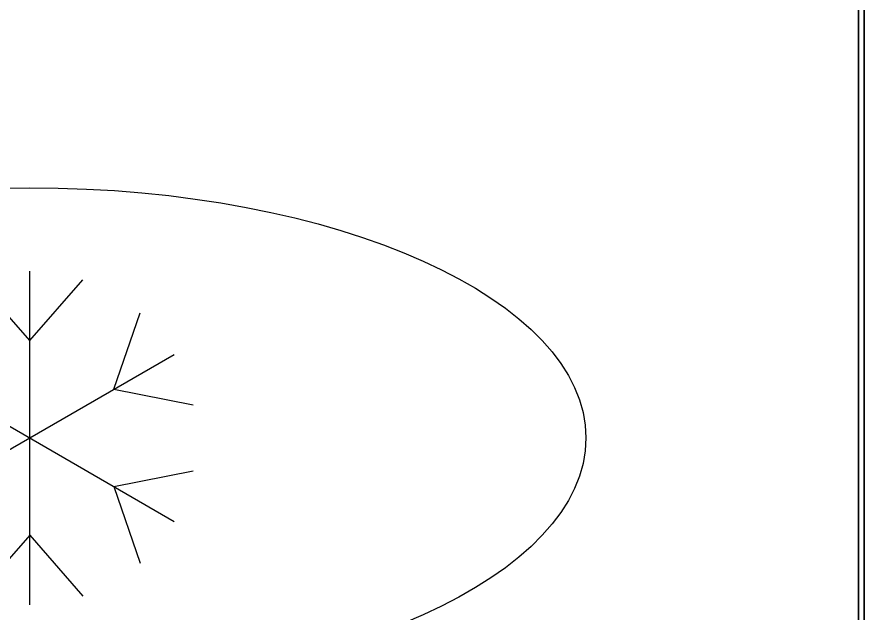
# Model space of a CAD drawing. Header units: millimetres. Extents: x -14 to 1208, y -1098 to 1.
# Drawn here: x 902.4 to 1207, y -563 to -348.5 of the extents above; entities that cross this region are included whole.
import ezdxf

# ---------------------------------------------------------------- set-up
doc = ezdxf.new("R2010")
doc.units = ezdxf.units.MM
doc.linetypes.add('NASCOSTA', pattern=[9.525, 6.35, -3.175])
for name, color, linetype in [('IQ_200_2D', 1, 'Continuous'), ('IQ_200_3D', 1, 'Continuous'), ('IQ_204_2D', 7, 'Continuous')]:
    doc.layers.add(name, color=color, linetype=linetype)

# ---------------------------------------------------------------- blocks, each defined once
blk = doc.blocks.new('ice_ref')
at = {"layer": 'IQ_204_2D'}
for p, q in [((0, -60), (0, 60)), ((0, 35), (-19.12, 56.87)), ((0, 35), (19.12, 56.87)), ((30.31, 17.5), (39.7, 44.99)), ((-51.96, -30), (51.96, 30)), ((-51.96, 30), (51.96, -30)), ((30.31, 17.5), (58.81, 11.88)), ((30.31, -17.5), (58.81, -11.88)), ((30.31, -17.5), (39.7, -44.99)), ((0, -35), (-19.12, -56.87)), ((0, -35), (19.12, -56.87))]:
    blk.add_line(p, q, dxfattribs=at)
blk.add_ellipse((0, 0), major_axis=(-200, 0), ratio=0.45, dxfattribs=at)

msp = doc.modelspace()

# ---------------------------------------------------------------- linework, layer by layer
at = {"layer": 'IQ_200_2D'}
msp.add_lwpolyline([(0, 0), (1207, 0), (1207, -700), (0, -700)], close=True, dxfattribs=at)
at = {"layer": 'IQ_200_3D'}
for points in [[(1207, -700, 850), (0, -700, 850), (0, 0, 850), (1207, 0, 850)], [(1207, 0, 900), (0, 0, 900), (0, -700, 900), (1207, -700, 900)], [(1205, -645, 150), (2, -645, 150), (2, 0, 150), (1205, 0, 150)], [(1207, -700, 850), (1207, 0, 850), (1207, 0, 900), (1207, -700, 900)]]:
    msp.add_3dface(points, dxfattribs=at)
for points, invisible_edges in [([(1205, -645, 198), (1205, 0, 850), (1205, -695, 850), (1205, -695, 198)], 1), ([(1205, 0, 150), (1205, 0, 850), (1205, -645, 198), (1205, -645, 150)], 2)]:
    msp.add_3dface(points, dxfattribs=dict(at, invisible_edges=invisible_edges))
at = {"layer": 'IQ_204_2D', "color": 7, "linetype": 'NASCOSTA', "ltscale": 10}
msp.add_lwpolyline([(2, 0), (1205, 0), (1205, -645), (2, -645)], close=True, dxfattribs=at)

# ---------------------------------------------------------------- block references
at = {"layer": 'IQ_204_2D'}
msp.add_blockref('ice_ref', (907, -500), dxfattribs=at)

doc.saveas('drawing.dxf')
